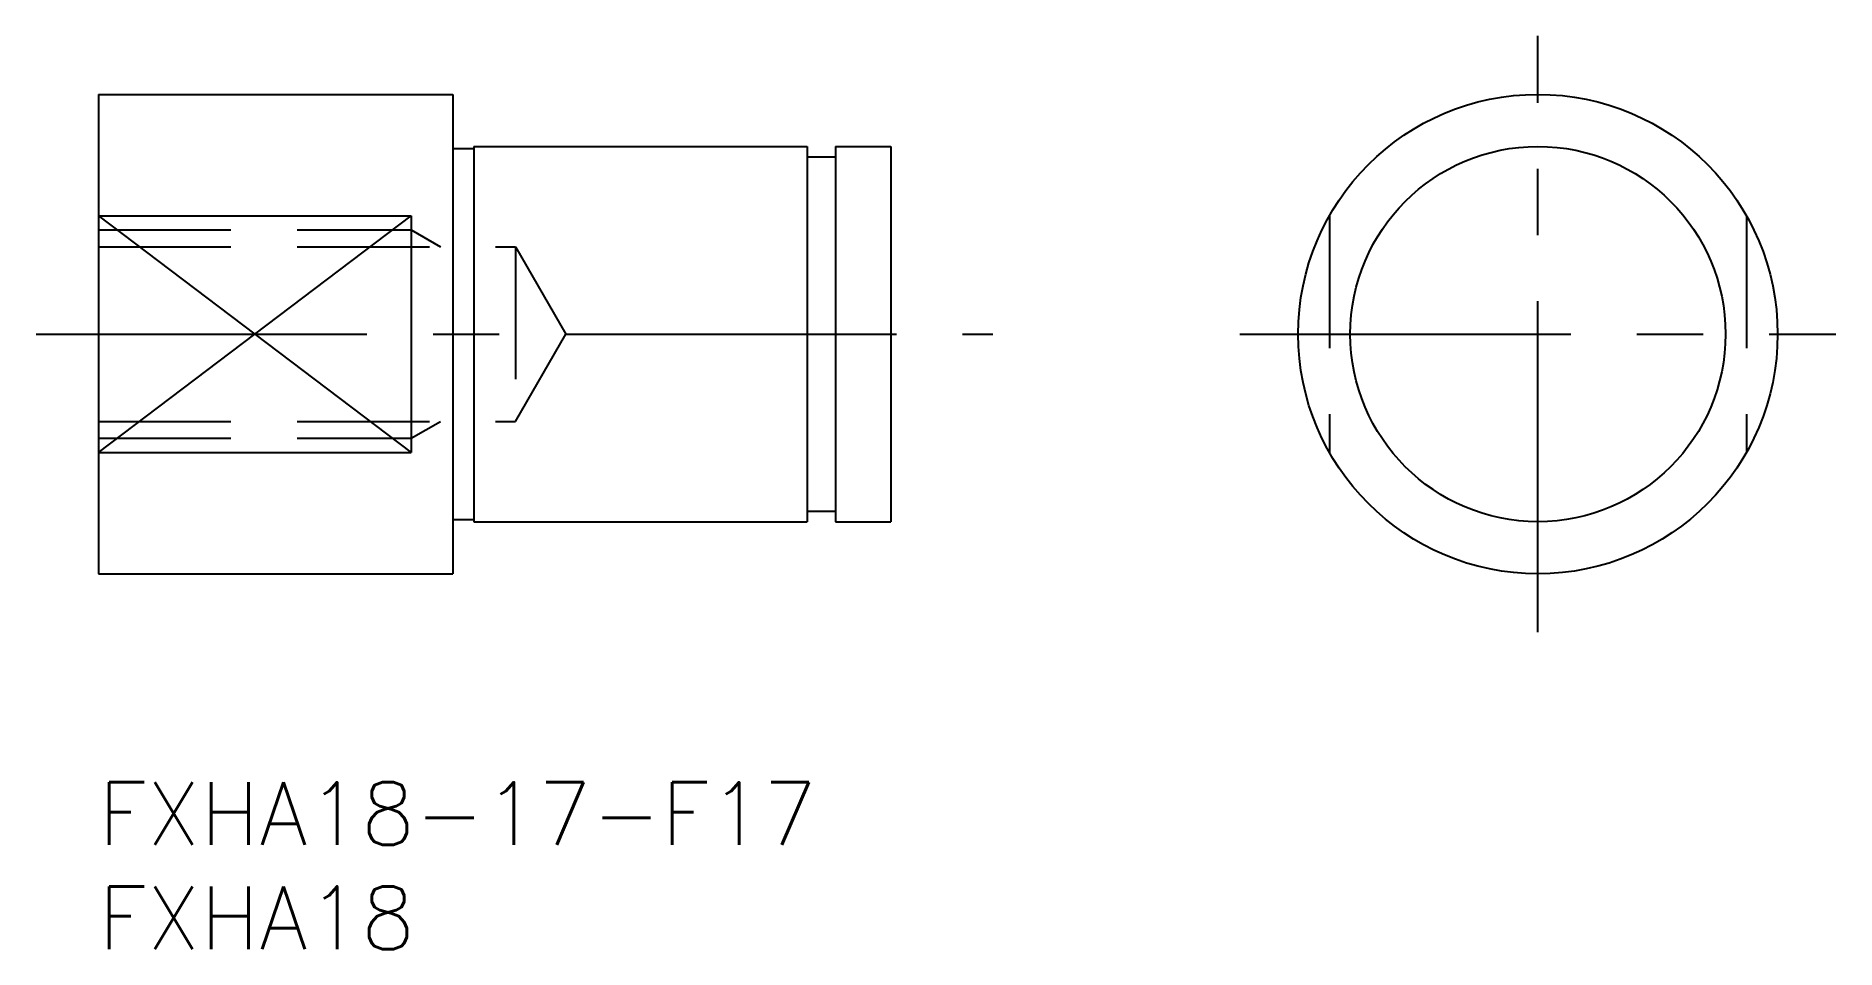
# Model space of a CAD drawing. Extents: x -3 to 83.3, y -8 to 35.8.
import ezdxf

# ---------------------------------------------------------------- set-up
doc = ezdxf.new("R2010")
doc.units = 0
doc.header["$LTSCALE"] = 0.5
doc.linetypes.add('CENTER', pattern=[50.8, 31.75, -6.35, 6.35, -6.35])
doc.linetypes.add('DASHED', pattern=[19.05, 12.7, -6.35])
for name, color, linetype in [('MSM_CENTER', 1, 'CENTER'), ('MSM_CONTINUOUS', 7, 'CONTINUOUS'), ('MSM_DASHED', 4, 'DASHED'), ('MSM_NARROW', 5, 'CONTINUOUS'), ('MSM_PART_NUMBER', 7, 'CONTINUOUS')]:
    doc.layers.add(name, color=color, linetype=linetype)
doc.styles.get("Standard").update_dxf_attribs({"font": 'txt.shx', "height": 3, "bigfont": 'bigfont.shx'})

# ---------------------------------------------------------------- blocks, each defined once
blk = doc.blocks.new('*U6')
at = {"layer": 'MSM_PART_NUMBER'}
blk.add_text('FXHA18-17-F17', height=3, dxfattribs=at).set_placement((0, -3))
blk = doc.blocks.new('*U7')
at = {"layer": 'MSM_PART_NUMBER'}
blk.add_text('FXHA18', height=3, dxfattribs=at).set_placement((0, -8))

msp = doc.modelspace()

# ---------------------------------------------------------------- linework, layer by layer
at = {"layer": 'MSM_CENTER'}
for p, q in [((69.049, 7.2), (69.049, 35.8)), ((-3, 21.5), (42.906, 21.5)), ((54.749, 21.5), (83.349, 21.5))]:
    msp.add_line(p, q, dxfattribs=at)
at = {"layer": 'MSM_CONTINUOUS'}
for p, q in [((0, 33), (0, 10)), ((0, 33), (17, 33)), ((17, 33), (17, 10)), ((17, 30.4), (18, 30.4)), ((18, 30.5), (34, 30.5)), ((18, 30.5), (18, 12.5)), ((34, 30.5), (34, 12.5)), ((35.35, 30.5), (38, 30.5)), ((35.35, 30.5), (35.35, 12.5)), ((38, 30.5), (38, 12.5)), ((34, 30), (35.35, 30)), ((0, 27.179), (15, 27.179)), ((15, 27.179), (15, 15.821)), ((0, 15.821), (15, 15.821)), ((34, 13), (35.35, 13)), ((17, 12.6), (18, 12.6)), ((18, 12.5), (34, 12.5)), ((35.35, 12.5), (38, 12.5)), ((0, 10), (17, 10))]:
    msp.add_line(p, q, dxfattribs=at)
for radius in [11.5, 9]:
    msp.add_circle((69.049, 21.5), radius, dxfattribs=at)
at = {"layer": 'MSM_DASHED'}
for p, q in [((59.049, 27.179), (59.049, 15.821)), ((79.049, 27.179), (79.049, 15.821)), ((0, 26.5), (15, 26.5)), ((15, 26.5), (16.406, 25.688)), ((0, 25.688), (20, 25.688)), ((20, 25.688), (22.418, 21.5)), ((20, 25.688), (20, 17.312)), ((20, 17.312), (22.418, 21.5)), ((0, 17.312), (20, 17.312)), ((15, 16.5), (16.406, 17.312)), ((0, 16.5), (15, 16.5))]:
    msp.add_line(p, q, dxfattribs=at)
at = {"layer": 'MSM_NARROW'}
for p, q in [((0, 27.179), (15, 15.821)), ((0, 15.821), (15, 27.179))]:
    msp.add_line(p, q, dxfattribs=at)

# ---------------------------------------------------------------- block references
at = {"layer": 'MSM_CONTINUOUS'}
for name in ['*U6', '*U7']:
    msp.add_blockref(name, (0, 0), dxfattribs=at)

doc.saveas('drawing.dxf')
